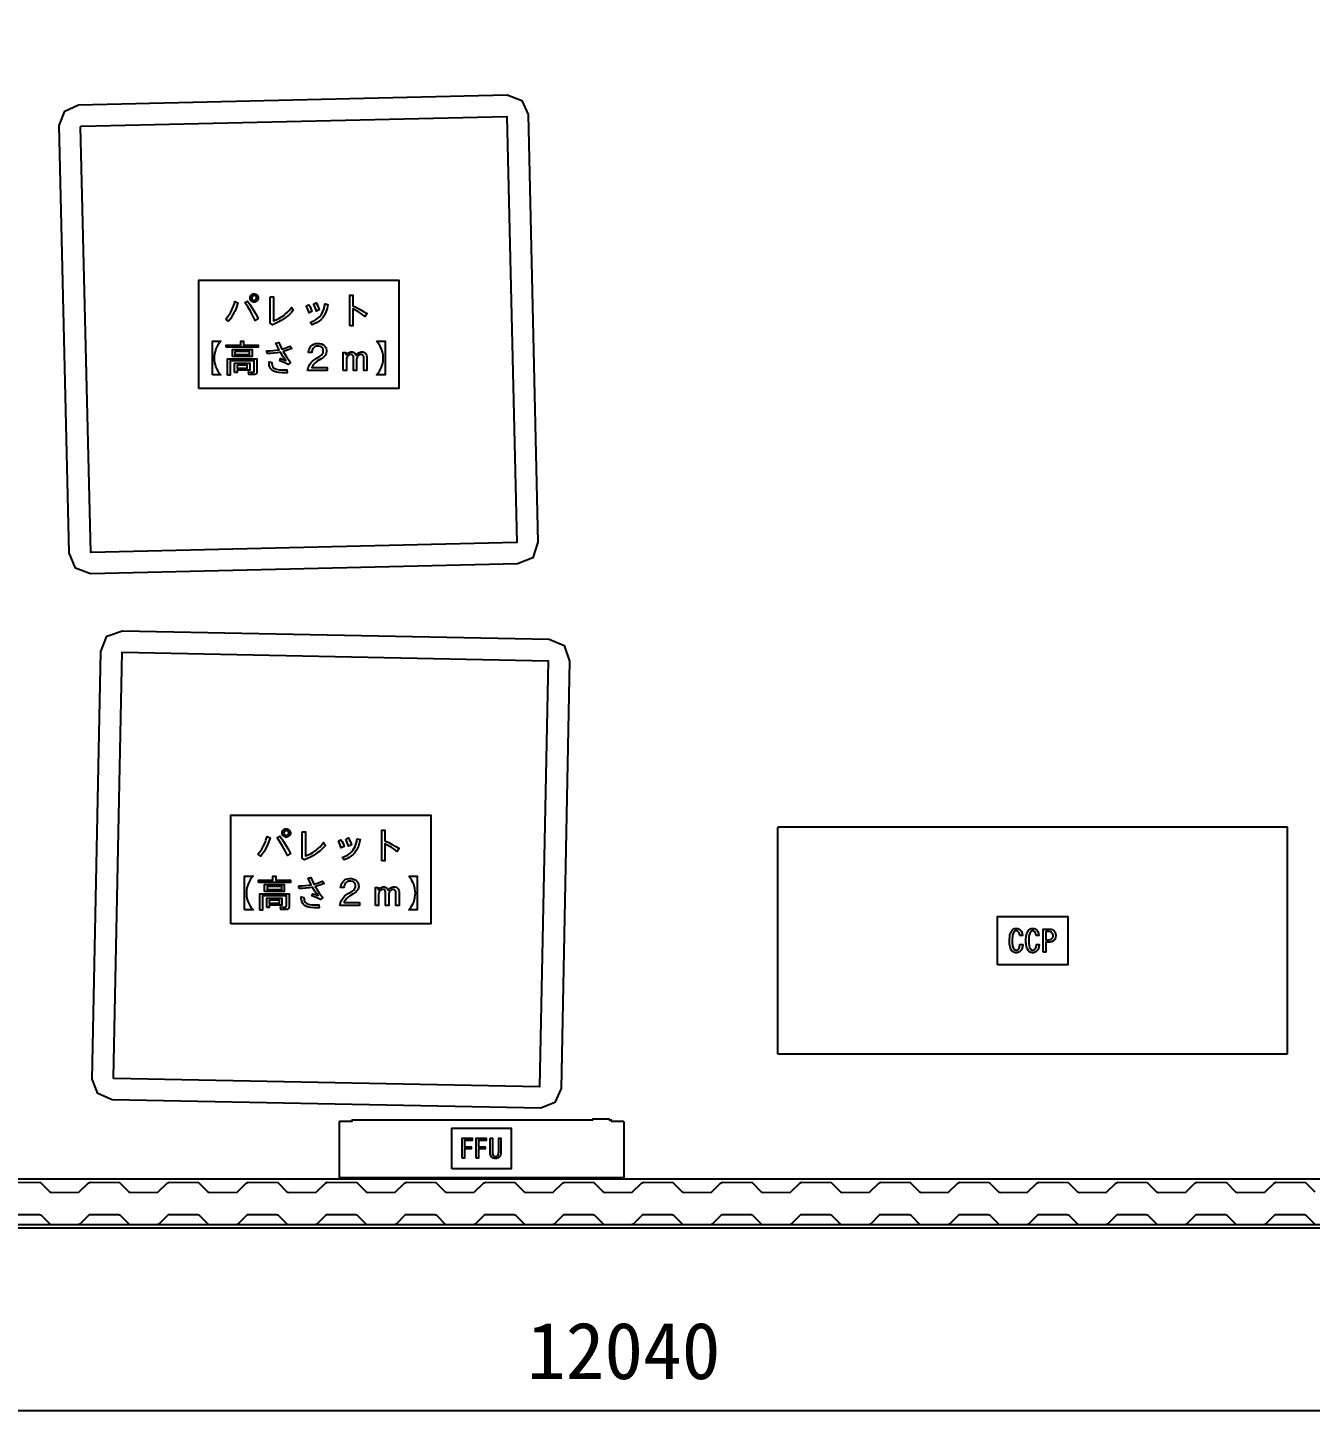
# Model space of a CAD drawing. Extents: x -928 to 12020, y -652 to 16065.
# Drawn here: x 3904 to 8414, y -652 to 4210 of the extents above; entities that cross this region are included whole.
import ezdxf
from ezdxf.enums import TextEntityAlignment as Align

# ---------------------------------------------------------------- set-up
doc = ezdxf.new("R2010")
doc.units = 0
for name, color, linetype in [('名称ラベル', 1, 'Continuous'), ('壁', 8, 'Continuous'), ('寸法', 2, 'Continuous'), ('床', 9, 'Continuous'), ('荷', 34, 'Continuous'), ('設備', 5, 'Continuous')]:
    doc.layers.add(name, color=color, linetype=linetype)
doc.styles.add('JP', font='msgothic.ttc')

msp = doc.modelspace()

# ---------------------------------------------------------------- linework, layer by layer
at = {"layer": '名称ラベル'}
for points in [[(4505.33, 2940.71), (4505.33, 3322.19), (5208.76, 3322.19), (5208.76, 2940.71)], [(4685.8, 3259.77), (4686.19, 3263.27), (4687.35, 3266.4), (4688.56, 3268.28), (4691.01, 3270.78), (4693.99, 3272.69), (4696.77, 3273.73), (4703.38, 3273.89), (4705.23, 3273.36), (4707.85, 3272.06), (4711.68, 3268.69), (4713.93, 3264.86), (4714.64, 3262.34), (4714.88, 3259.65), (4714.61, 3256.91), (4713.82, 3254.3), (4712.49, 3251.83), (4710.94, 3249.77), (4709.2, 3248.09), (4707.25, 3246.79), (4705.11, 3245.85), (4702.76, 3245.29), (4697.34, 3245.41), (4698.98, 3245.49), (4696.24, 3245.7), (4693.62, 3246.85), (4690.2, 3249.23), (4688.46, 3251.14), (4687.16, 3253.29), (4686.02, 3256.99)], [(4697.3, 3267.79), (4694.23, 3265.94), (4692.42, 3263.52), (4691.91, 3262.09), (4691.62, 3259.64), (4691.78, 3258.09), (4692.45, 3256.16), (4694.5, 3253.21), (4696.79, 3251.63), (4699.6, 3250.87), (4705.79, 3250.85), (4701.89, 3251.06), (4705.26, 3252.49), (4707.77, 3255.02), (4708.88, 3257.77), (4708.87, 3261.56), (4708.03, 3263.84), (4706.51, 3265.8), (4704.72, 3267.17), (4702.38, 3268.13), (4706.48, 3268.14), (4698.56, 3268.36), (4699, 3268.25), (4690.72, 3267.54)], [(4756.49, 3263.2), (4768, 3263.2), (4768.02, 3178.97), (4774.65, 3181.62), (4787.22, 3187.65), (4793.13, 3191.01), (4804.23, 3198.37), (4809.42, 3202.39), (4819.04, 3211.08), (4823.49, 3215.76), (4831.65, 3225.78), (4837.98, 3216.22), (4831.67, 3208.56), (4824.23, 3201.13), (4818.65, 3196.32), (4809.34, 3189.3), (4795.55, 3180.35), (4785.17, 3174.51), (4774.84, 3169.49), (4764.57, 3165.3), (4756.49, 3171.5)], [(5036.62, 3162.13), (5036.62, 3269.27), (5047.35, 3269.27), (5047.36, 3232.25), (5060.43, 3225.99), (5073.1, 3219.35), (5085.37, 3212.35), (5097.24, 3204.98), (5090.26, 3194.25), (5079.34, 3202.23), (5068.55, 3209.44), (5057.88, 3215.87), (5047.37, 3221.48), (5047.35, 3162.13)], [(4600.57, 3185.14), (4604.09, 3189.26), (4610.65, 3198.06), (4616.6, 3207.59), (4619.34, 3212.64), (4624.35, 3223.28), (4626.62, 3228.88), (4630.69, 3240.63), (4632.49, 3246.79), (4643.34, 3242.97), (4636.94, 3223.99), (4631.98, 3212.32), (4629.29, 3206.79), (4623.5, 3196.3), (4617.15, 3186.61), (4610.26, 3177.71)], [(4667.9, 3243.49), (4677.46, 3248.53), (4686.81, 3235.15), (4696.16, 3220.55), (4705.51, 3204.72), (4714.88, 3187.66), (4704.22, 3180.49), (4696.16, 3196.83), (4687.42, 3212.78), (4678, 3228.33)], [(4883.41, 3231.6), (4892.52, 3236.06), (4895.68, 3230.46), (4898.56, 3224.52), (4903.51, 3211.63), (4893.75, 3206.98), (4888.87, 3220.18)], [(4896.92, 3173.64), (4904.65, 3176.46), (4915.1, 3181.67), (4924.2, 3188.05), (4929.5, 3192.96), (4936.02, 3200.86), (4939.37, 3206.3), (4942.31, 3212.38), (4945.98, 3222.74), (4947.91, 3230.46), (4949.45, 3238.84), (4959.92, 3236.38), (4956.81, 3222.33), (4954.06, 3213.78), (4950.75, 3205.9), (4948.89, 3202.21), (4944.76, 3195.31), (4940.08, 3189.08), (4935.58, 3184.23), (4930.46, 3179.72), (4921.64, 3173.58), (4911.45, 3168.21), (4903.89, 3165.04)], [(4909.19, 3237.67), (4918.63, 3242.07), (4921.7, 3236.57), (4924.47, 3230.75), (4926.94, 3224.59), (4929.09, 3218.1), (4919.14, 3213.44), (4917.04, 3220.24), (4914.69, 3226.54), (4912.07, 3232.36)], [(4553.33, 2988.96), (4553.33, 3107.54), (4583.38, 3107.54), (4579.63, 3103.31), (4573.11, 3094.46), (4567.9, 3085.1), (4565.78, 3080.23), (4563.99, 3075.22), (4561.38, 3064.83), (4560.08, 3053.93), (4559.92, 3048.28), (4560.08, 3042.6), (4561.38, 3031.64), (4563.99, 3021.21), (4565.78, 3016.2), (4567.9, 3011.32), (4573.11, 3001.98), (4579.63, 2993.17), (4583.38, 2988.96)], [(4602.31, 3086.09), (4602.31, 3093.91), (4653.07, 3093.91), (4653.1, 3107.8), (4663.05, 3107.8), (4663.09, 3093.91), (4714.68, 3093.91), (4714.68, 3086.09)], [(4623.64, 3053.65), (4623.64, 3078.14), (4693.36, 3078.14), (4693.36, 3053.65)], [(4632.93, 3070.97), (4632.92, 3060.82), (4684.12, 3060.86), (4684.08, 3070.97)], [(4743.38, 3074.33), (4755.2, 3074.22), (4767.43, 3074.77), (4776.4, 3075.66), (4788.05, 3077.49), (4777.11, 3100.37), (4786.67, 3103.02), (4792.39, 3089.97), (4797.67, 3079.64), (4805.6, 3081.84), (4813.2, 3084.41), (4820.46, 3087.33), (4827.38, 3090.61), (4832.94, 3081.82), (4818.13, 3075.93), (4802.27, 3071.26), (4807.89, 3061.78), (4814.1, 3052.26), (4820.88, 3042.72), (4828.22, 3033.17), (4820.02, 3026.12), (4805.75, 3033.02), (4790.49, 3038.72), (4793.39, 3046.28), (4803.13, 3043.04), (4812.21, 3039.49), (4802.29, 3053.18), (4792.87, 3069.02), (4780.71, 3067.05), (4768.92, 3065.64), (4757.48, 3064.79), (4746.41, 3064.51)], [(4888.39, 3004.67), (4890.55, 3013.55), (4892.54, 3018.96), (4896.34, 3026.32), (4901.11, 3032.77), (4905.35, 3037.13), (4911.08, 3041.86), (4917.97, 3046.44), (4930.4, 3053.78), (4937.34, 3059.01), (4939.8, 3061.71), (4941.72, 3064.79), (4942.63, 3066.96), (4943.42, 3070.42), (4943.44, 3075.66), (4942.37, 3080.56), (4941.44, 3082.65), (4938.77, 3086.07), (4935.04, 3088.52), (4932.77, 3089.38), (4927.45, 3090.36), (4922.44, 3090.42), (4918.75, 3089.82), (4915.4, 3088.64), (4912.4, 3086.88), (4908.52, 3083.13), (4906.35, 3079.88), (4904.7, 3076.23), (4903.56, 3072.07), (4902.92, 3067.41), (4891.16, 3067.41), (4891.83, 3072.29), (4892.91, 3076.8), (4894.43, 3080.93), (4896.36, 3084.7), (4900.06, 3089.66), (4904.71, 3093.83), (4909.97, 3096.97), (4915.78, 3099), (4922.13, 3099.92), (4929.53, 3099.68), (4934.31, 3098.79), (4937.3, 3097.86), (4942.79, 3095.2), (4946.55, 3092.5), (4949.62, 3089.4), (4952, 3085.9), (4953.71, 3081.99), (4954.73, 3077.68), (4955.01, 3071.05), (4954.05, 3065.57), (4952.76, 3062.13), (4950.97, 3058.87), (4948.66, 3055.78), (4945.83, 3052.87), (4942.49, 3050.04), (4935.44, 3045.21), (4922.15, 3037.48), (4914.28, 3031.38), (4908.31, 3024.73), (4905.39, 3019.99), (4903.33, 3015.05), (4957.59, 3015.01), (4957.59, 3004.67)], [(5013.49, 3004.67), (5013.49, 3067.54), (5021.95, 3067.54), (5023.85, 3059.65), (5028.38, 3064.17), (5031.46, 3066.5), (5034.56, 3068.25), (5039.27, 3069.77), (5044.23, 3069.98), (5045.94, 3069.75), (5050.59, 3068.09), (5054.5, 3065.01), (5056.71, 3062.17), (5058.6, 3058.73), (5063.01, 3063.67), (5067.83, 3067.22), (5073.08, 3069.35), (5076.82, 3069.98), (5082.05, 3069.82), (5086.44, 3068.57), (5090.16, 3066.24), (5093.2, 3062.84), (5095.62, 3057.99), (5096.77, 3052.19), (5096.85, 3004.67), (5085.74, 3004.67), (5085.73, 3049.38), (5085.47, 3052.96), (5084.11, 3057.1), (5082.55, 3059.05), (5080.46, 3060.35), (5077.82, 3061.04), (5076.37, 3061.08), (5074.43, 3060.94), (5071.64, 3060.21), (5068.99, 3058.84), (5067.28, 3057.58), (5065.64, 3056.04), (5063.49, 3053.26), (5062.4, 3051.25), (5061.27, 3048.03), (5060.73, 3043.31), (5060.73, 3004.67), (5049.61, 3004.67), (5049.61, 3049.38), (5049.3, 3052.6), (5048.05, 3056.1), (5045.47, 3059.3), (5042.87, 3060.73), (5039.61, 3061.09), (5035.04, 3059.88), (5030.84, 3057.06), (5028.38, 3054.43), (5027.02, 3052.44), (5025.21, 3048.12), (5024.6, 3043.31), (5024.6, 3004.67)], [(5130.71, 3107.54), (5160.76, 3107.54), (5160.76, 2988.96), (5130.71, 2988.96), (5134.46, 2993.2), (5140.97, 3002.04), (5143.74, 3006.65), (5148.3, 3016.25), (5151.56, 3026.36), (5152.7, 3031.6), (5153.52, 3036.97), (5154.17, 3048.09), (5153.52, 3059.26), (5152.7, 3064.65), (5151.56, 3069.92), (5148.3, 3080.08), (5143.74, 3089.73), (5140.97, 3094.38), (5134.46, 3103.28)], [(4607.09, 2988.71), (4607.09, 3045.7), (4709.9, 3045.7), (4709.82, 2998.49), (4709.14, 2995.73), (4708.54, 2994.55), (4707.77, 2993.51), (4705.72, 2991.86), (4703, 2990.75), (4699.58, 2990.2), (4681.6, 2990.71), (4680.31, 3000.21), (4688.89, 2999.19), (4696.58, 2998.83), (4698.95, 2999.59), (4700.02, 3000.75), (4700.53, 3003.12), (4700.51, 3038.14), (4616.51, 3038.14), (4616.46, 2988.71)], [(4631.45, 2997.95), (4631.45, 3030.77), (4685.02, 3030.77), (4685.02, 3005.51), (4640.35, 3005.51), (4640.31, 2997.95)], [(4640.36, 3023.73), (4640.34, 3012.55), (4676.17, 3012.59), (4676.14, 3023.73)], [(4752.83, 3029.13), (4752.88, 3034.59), (4762.31, 3032.91), (4762.52, 3028.68), (4763.15, 3024.84), (4764.88, 3019.8), (4766.56, 3016.93), (4768.66, 3014.43), (4772.93, 3011.23), (4779.01, 3008.81), (4784.04, 3007.67), (4789.85, 3006.91), (4800.05, 3006.48), (4814.85, 3006.93), (4816.01, 2996.91), (4798.65, 2996.71), (4786.66, 2997.61), (4779.77, 2998.8), (4773.76, 3000.47), (4766.39, 3003.88), (4764.38, 3005.25), (4760.82, 3008.45), (4757.92, 3012.16), (4755.65, 3016.38), (4753.47, 3023.65)], [(4618.36, 1059.28), (4618.36, 1440.76), (5321.79, 1440.76), (5321.79, 1059.28)], [(4713.59, 1303.71), (4720.48, 1312.14), (4723.68, 1316.63), (4726.73, 1321.3), (4732.37, 1331.21), (4737.37, 1341.85), (4739.64, 1347.45), (4741.76, 1353.23), (4745.52, 1365.36), (4756.37, 1361.54), (4752.24, 1348.69), (4747.56, 1336.63), (4745.01, 1330.9), (4739.49, 1320.02), (4736.53, 1314.87), (4730.18, 1305.18), (4723.29, 1296.28)], [(4780.93, 1362.06), (4790.49, 1367.1), (4799.83, 1353.73), (4809.18, 1339.12), (4818.54, 1323.29), (4827.91, 1306.23), (4817.25, 1299.06), (4809.18, 1315.4), (4800.44, 1331.35), (4791.03, 1346.9)], [(4798.83, 1378.35), (4799.22, 1381.84), (4800.38, 1384.97), (4801.59, 1386.85), (4804.04, 1389.36), (4807.01, 1391.27), (4809.8, 1392.3), (4816.41, 1392.46), (4818.26, 1391.93), (4820.88, 1390.63), (4824.7, 1387.27), (4826.21, 1385.02), (4827.25, 1382.61), (4827.91, 1378.22), (4827.64, 1375.48), (4826.85, 1372.88), (4825.52, 1370.4), (4823.97, 1368.35), (4822.23, 1366.67), (4820.28, 1365.36), (4818.13, 1364.42), (4815.79, 1363.86), (4810.37, 1363.98), (4812.01, 1364.06), (4809.27, 1364.27), (4806.65, 1365.42), (4803.23, 1367.8), (4801.49, 1369.71), (4799.7, 1373.03), (4799.05, 1375.57)], [(4810.33, 1386.36), (4807.26, 1384.51), (4805.45, 1382.09), (4804.77, 1379.89), (4804.64, 1378.22), (4804.81, 1376.66), (4805.48, 1374.73), (4807.53, 1371.79), (4809.82, 1370.2), (4812.63, 1369.44), (4818.78, 1369.42), (4814.92, 1369.64), (4818.28, 1371.06), (4820.8, 1373.59), (4821.91, 1376.34), (4821.9, 1380.13), (4821.06, 1382.41), (4819.54, 1384.37), (4817.75, 1385.74), (4815.41, 1386.7), (4819.51, 1386.71), (4811.58, 1386.93), (4812.02, 1386.83), (4803.75, 1386.11)], [(4869.52, 1381.77), (4881.02, 1381.77), (4881.05, 1297.54), (4887.68, 1300.19), (4900.24, 1306.23), (4906.16, 1309.58), (4917.26, 1316.94), (4922.44, 1320.96), (4932.07, 1329.65), (4936.52, 1334.33), (4944.68, 1344.36), (4951.01, 1334.79), (4946.93, 1329.65), (4939.86, 1322.15), (4931.68, 1314.89), (4922.37, 1307.87), (4908.58, 1298.92), (4898.2, 1293.08), (4887.87, 1288.06), (4877.6, 1283.87), (4869.52, 1290.08)], [(5149.65, 1280.71), (5149.65, 1387.85), (5160.38, 1387.85), (5160.39, 1350.82), (5173.46, 1344.56), (5186.13, 1337.93), (5198.4, 1330.92), (5210.27, 1323.55), (5203.29, 1312.82), (5192.37, 1320.8), (5181.57, 1328.01), (5170.91, 1334.44), (5160.4, 1340.05), (5160.38, 1280.71)], [(4996.44, 1350.17), (5005.55, 1354.63), (5008.71, 1349.03), (5011.59, 1343.1), (5016.53, 1330.2), (5006.78, 1325.55), (5001.9, 1338.75)], [(5009.94, 1292.21), (5017.68, 1295.03), (5028.13, 1300.24), (5037.23, 1306.62), (5042.53, 1311.53), (5049.05, 1319.43), (5052.4, 1324.87), (5055.34, 1330.95), (5057.88, 1337.7), (5060.02, 1345.09), (5062.48, 1357.41), (5072.95, 1354.95), (5069.84, 1340.9), (5067.09, 1332.36), (5063.78, 1324.47), (5059.92, 1317.25), (5057.79, 1313.88), (5053.11, 1307.65), (5048.6, 1302.8), (5040.7, 1296.16), (5034.67, 1292.15), (5028.03, 1288.48), (5016.92, 1283.61)], [(5022.22, 1356.25), (5031.65, 1360.64), (5034.73, 1355.14), (5037.5, 1349.32), (5039.97, 1343.16), (5042.12, 1336.67), (5032.17, 1332.01), (5030.07, 1338.81), (5027.71, 1345.12), (5025.1, 1350.93)], [(4666.36, 1107.54), (4666.36, 1226.11), (4696.4, 1226.11), (4692.66, 1221.88), (4686.14, 1213.03), (4683.37, 1208.41), (4678.81, 1198.79), (4675.55, 1188.66), (4674.41, 1183.4), (4673.6, 1178.02), (4672.95, 1166.86), (4673.6, 1155.63), (4674.41, 1150.21), (4675.55, 1144.93), (4678.81, 1134.77), (4683.37, 1125.16), (4686.14, 1120.55), (4692.66, 1111.74), (4696.4, 1107.54)], [(4715.34, 1204.66), (4715.34, 1212.48), (4766.1, 1212.48), (4766.13, 1226.37), (4776.08, 1226.37), (4776.12, 1212.48), (4827.71, 1212.48), (4827.71, 1204.66)], [(4856.41, 1192.9), (4868.23, 1192.79), (4880.46, 1193.34), (4892.38, 1194.62), (4901.07, 1196.06), (4890.14, 1218.94), (4899.7, 1221.59), (4905.42, 1208.54), (4910.7, 1198.21), (4918.63, 1200.41), (4926.23, 1202.98), (4933.49, 1205.9), (4940.41, 1209.18), (4945.97, 1200.4), (4931.16, 1194.5), (4915.3, 1189.83), (4920.92, 1180.36), (4927.13, 1170.83), (4933.91, 1161.29), (4941.25, 1151.74), (4933.04, 1144.69), (4918.78, 1151.59), (4903.51, 1157.29), (4906.42, 1164.85), (4916.16, 1161.61), (4925.24, 1158.06), (4920.26, 1164.59), (4915.32, 1171.75), (4905.9, 1187.59), (4893.74, 1185.62), (4881.95, 1184.21), (4870.51, 1183.36), (4859.44, 1183.08)], [(5001.41, 1123.24), (5003.58, 1132.12), (5006.73, 1140.09), (5010.85, 1147.14), (5014.14, 1151.34), (5018.38, 1155.7), (5024.11, 1160.43), (5031, 1165.01), (5043.43, 1172.35), (5050.37, 1177.58), (5052.83, 1180.29), (5054.75, 1183.36), (5055.66, 1185.54), (5056.45, 1188.99), (5056.47, 1194.23), (5055.4, 1199.13), (5054.46, 1201.22), (5051.8, 1204.64), (5048.07, 1207.09), (5045.8, 1207.95), (5040.47, 1208.93), (5035.47, 1208.99), (5031.78, 1208.39), (5028.43, 1207.21), (5025.43, 1205.45), (5021.55, 1201.7), (5019.38, 1198.45), (5017.73, 1194.8), (5016.59, 1190.64), (5015.95, 1185.99), (5004.19, 1185.99), (5004.86, 1190.86), (5005.94, 1195.37), (5007.45, 1199.51), (5009.39, 1203.27), (5013.09, 1208.23), (5017.73, 1212.41), (5022.99, 1215.54), (5028.81, 1217.57), (5035.16, 1218.49), (5042.56, 1218.25), (5047.34, 1217.36), (5050.33, 1216.43), (5055.82, 1213.77), (5059.57, 1211.07), (5062.64, 1207.97), (5065.03, 1204.46), (5066.74, 1200.56), (5067.76, 1196.25), (5068.04, 1189.63), (5067.08, 1184.14), (5065.79, 1180.7), (5063.99, 1177.44), (5061.68, 1174.36), (5058.86, 1171.44), (5055.52, 1168.61), (5048.46, 1163.78), (5035.18, 1156.05), (5027.31, 1149.95), (5023.12, 1145.58), (5019.78, 1140.96), (5017.28, 1136.1), (5016.36, 1133.62), (5070.62, 1133.58), (5070.62, 1123.24)], [(5243.74, 1226.11), (5273.79, 1226.11), (5273.79, 1107.54), (5243.74, 1107.54), (5250.91, 1116.12), (5254, 1120.61), (5259.21, 1129.96), (5261.33, 1134.82), (5263.12, 1139.81), (5265.73, 1150.17), (5267.03, 1161.04), (5267.2, 1166.66), (5267.03, 1172.31), (5265.73, 1183.22), (5263.12, 1193.63), (5261.33, 1198.65), (5259.21, 1203.54), (5254, 1212.95), (5250.91, 1217.46)], [(4736.66, 1172.22), (4736.66, 1196.71), (4806.39, 1196.71), (4806.39, 1172.22)], [(4745.95, 1189.54), (4745.94, 1179.39), (4797.15, 1179.43), (4797.11, 1189.54)], [(5126.52, 1123.24), (5126.52, 1186.11), (5134.98, 1186.11), (5136.88, 1178.22), (5141.41, 1182.75), (5144.49, 1185.07), (5147.59, 1186.82), (5152.3, 1188.34), (5157.26, 1188.55), (5158.97, 1188.32), (5163.61, 1186.66), (5167.53, 1183.58), (5169.74, 1180.74), (5171.63, 1177.3), (5176.03, 1182.24), (5180.86, 1185.79), (5186.11, 1187.92), (5189.85, 1188.55), (5195.08, 1188.39), (5199.47, 1187.14), (5203.19, 1184.81), (5206.23, 1181.41), (5208.64, 1176.56), (5209.8, 1170.76), (5209.88, 1123.24), (5198.76, 1123.24), (5198.76, 1167.96), (5198.5, 1171.53), (5197.72, 1174.46), (5195.57, 1177.62), (5193.49, 1178.92), (5190.85, 1179.61), (5189.4, 1179.65), (5187.46, 1179.51), (5184.67, 1178.78), (5182.88, 1177.94), (5180.31, 1176.15), (5178.67, 1174.61), (5176.52, 1171.83), (5174.98, 1168.78), (5174.3, 1166.6), (5173.76, 1161.88), (5173.76, 1123.24), (5162.64, 1123.24), (5162.64, 1167.96), (5162.33, 1171.17), (5161.08, 1174.67), (5158.5, 1177.87), (5155.9, 1179.3), (5152.64, 1179.66), (5148.07, 1178.46), (5143.87, 1175.63), (5141.4, 1173), (5140.05, 1171.02), (5138.24, 1166.69), (5137.63, 1161.88), (5137.63, 1123.24)], [(4720.12, 1107.28), (4720.12, 1164.27), (4822.93, 1164.27), (4822.85, 1117.06), (4822.59, 1115.61), (4821.57, 1113.12), (4820.8, 1112.08), (4818.75, 1110.43), (4816.02, 1109.32), (4812.61, 1108.77), (4794.63, 1109.28), (4793.34, 1118.78), (4801.91, 1117.76), (4809.61, 1117.41), (4811.98, 1118.16), (4813.04, 1119.32), (4813.56, 1121.69), (4813.54, 1156.71), (4729.54, 1156.71), (4729.49, 1107.28)], [(4744.48, 1116.52), (4744.48, 1149.34), (4798.05, 1149.34), (4798.05, 1124.08), (4753.38, 1124.08), (4753.34, 1116.52)], [(4753.39, 1142.3), (4753.37, 1131.12), (4789.2, 1131.16), (4789.16, 1142.3)], [(4865.86, 1147.71), (4865.9, 1153.16), (4875.34, 1151.48), (4875.81, 1145.28), (4876.65, 1141.64), (4877.91, 1138.37), (4879.59, 1135.5), (4881.69, 1133), (4885.96, 1129.81), (4889.82, 1128.09), (4894.45, 1126.76), (4902.88, 1125.48), (4913.08, 1125.05), (4927.87, 1125.5), (4929.04, 1115.48), (4911.68, 1115.29), (4899.69, 1116.18), (4892.8, 1117.37), (4886.79, 1119.04), (4884.11, 1120.06), (4879.42, 1122.45), (4877.41, 1123.82), (4873.85, 1127.02), (4870.94, 1130.73), (4868.68, 1134.95), (4866.5, 1142.23)], [(7313.98, 915.17), (7313.98, 1084.83), (7561.27, 1084.83), (7561.27, 915.17)], [(7356.61, 987.85), (7356.02, 996.68), (7356.02, 1003.11), (7357.07, 1014.97), (7358.11, 1020.22), (7359.51, 1025.02), (7361.25, 1029.36), (7363.33, 1033.19), (7365.7, 1036.37), (7368.37, 1038.92), (7371.34, 1040.84), (7374.61, 1042.11), (7378.17, 1042.75), (7383.06, 1042.65), (7385.85, 1042.12), (7388.43, 1041.24), (7390.8, 1040), (7392.97, 1038.4), (7394.92, 1036.45), (7398.21, 1031.5), (7400.67, 1025.12), (7402.29, 1017.33), (7392.79, 1017.33), (7391.76, 1022.46), (7390.29, 1026.66), (7388.39, 1029.92), (7387.28, 1031.21), (7384.72, 1033.07), (7381.73, 1034.01), (7380.06, 1034.12), (7377.81, 1033.89), (7375.75, 1033.17), (7373.88, 1031.98), (7372.21, 1030.32), (7370.74, 1028.17), (7368.38, 1022.47), (7367.5, 1018.89), (7366.81, 1014.85), (7366.03, 1005.33), (7366.03, 994.43), (7366.33, 989.47), (7367.51, 980.98), (7369.49, 974.37), (7370.78, 971.78), (7372.26, 969.65), (7373.95, 968), (7375.83, 966.82), (7377.9, 966.11), (7380.17, 965.88), (7382.11, 966.02), (7385.51, 967.16), (7386.99, 968.17), (7389.47, 971.03), (7391.34, 975.02), (7392.04, 977.46), (7393.24, 986.46), (7402.97, 986.46), (7401.62, 977.51), (7399.29, 970.19), (7397.75, 967.13), (7395.97, 964.49), (7393.94, 962.25), (7391.66, 960.42), (7389.13, 959), (7386.36, 957.98), (7383.33, 957.37), (7378.12, 957.26), (7374.44, 957.94), (7371.07, 959.32), (7367.99, 961.38), (7365.22, 964.13), (7361.63, 969.55), (7359.9, 973.41), (7358.49, 977.74)], [(7414.51, 987.85), (7414.03, 993.61), (7413.92, 1003.11), (7414.97, 1014.97), (7416.01, 1020.22), (7417.41, 1025.02), (7419.15, 1029.36), (7421.23, 1033.19), (7423.6, 1036.37), (7426.27, 1038.92), (7429.24, 1040.84), (7432.51, 1042.11), (7436.07, 1042.75), (7440.96, 1042.65), (7443.75, 1042.12), (7446.33, 1041.24), (7448.7, 1040), (7450.87, 1038.4), (7452.82, 1036.45), (7456.11, 1031.5), (7458.56, 1025.12), (7460.19, 1017.33), (7450.69, 1017.33), (7449.66, 1022.46), (7448.19, 1026.66), (7446.29, 1029.92), (7445.18, 1031.21), (7442.62, 1033.07), (7439.63, 1034.01), (7437.96, 1034.12), (7435.71, 1033.89), (7433.65, 1033.17), (7431.78, 1031.98), (7430.11, 1030.32), (7428.64, 1028.17), (7426.28, 1022.47), (7425.4, 1018.89), (7424.71, 1014.85), (7423.93, 1005.33), (7423.93, 994.43), (7424.23, 989.47), (7425.41, 980.98), (7427.39, 974.37), (7428.68, 971.78), (7430.16, 969.65), (7431.85, 968), (7433.73, 966.82), (7435.8, 966.11), (7438.07, 965.88), (7440.01, 966.02), (7443.41, 967.16), (7444.89, 968.17), (7447.37, 971.03), (7448.38, 972.88), (7449.94, 977.46), (7451.14, 986.46), (7460.86, 986.46), (7459.52, 977.51), (7457.19, 970.19), (7455.65, 967.13), (7453.87, 964.49), (7451.84, 962.25), (7449.56, 960.42), (7447.03, 959), (7444.26, 957.98), (7441.23, 957.37), (7436.02, 957.26), (7432.34, 957.94), (7428.97, 959.32), (7425.89, 961.38), (7423.12, 964.13), (7419.53, 969.55), (7417.8, 973.41), (7416.39, 977.74)], [(7474.55, 959.43), (7474.55, 1040.51), (7498.08, 1040.38), (7502.53, 1039.71), (7506.51, 1038.45), (7510.01, 1036.62), (7513.58, 1033.61), (7515.63, 1031.04), (7517.85, 1026.6), (7518.76, 1023.26), (7519.27, 1017.67), (7518.55, 1011.02), (7517.26, 1007.15), (7515.33, 1003.73), (7512.75, 1000.76), (7509.53, 998.24), (7504.84, 995.83), (7501.79, 994.9), (7497.4, 994.23), (7483.83, 994.13), (7483.82, 959.43)], [(7494.11, 1002.97), (7498.9, 1003.37), (7502.81, 1004.59), (7504.45, 1005.5), (7507.06, 1007.93), (7508.8, 1011.18), (7509.67, 1015.22), (7509.73, 1018.95), (7509, 1022.7), (7508.03, 1024.87), (7505.86, 1027.59), (7503.93, 1029.08), (7500.88, 1030.58), (7496.48, 1031.63), (7483.86, 1031.69), (7483.82, 1003)], [(5395.91, 197.26), (5395.91, 340.74), (5604.09, 340.74), (5604.09, 197.26)], [(5431.91, 235.24), (5431.91, 304.74), (5466.85, 304.74), (5466.85, 296.99), (5440.05, 296.96), (5440.06, 275.1), (5463.26, 275.08), (5463.26, 267.52), (5440.06, 267.51), (5440.05, 235.24)], [(5481.54, 235.24), (5481.54, 304.74), (5516.48, 304.74), (5516.48, 296.99), (5489.68, 296.96), (5489.69, 275.1), (5512.89, 275.08), (5512.89, 267.52), (5489.69, 267.51), (5489.68, 235.24)], [(5530, 304.74), (5537.95, 304.74), (5537.95, 256.52), (5538.26, 251.69), (5539.18, 247.74), (5540.72, 244.67), (5541.73, 243.46), (5542.88, 242.47), (5545.65, 241.16), (5549.05, 240.72), (5552.44, 241.16), (5555.21, 242.47), (5556.37, 243.46), (5558.22, 246.1), (5559.45, 249.61), (5559.84, 251.69), (5560.15, 256.52), (5560.15, 304.74), (5568.09, 304.74), (5568.09, 256.52), (5567.64, 250.31), (5566.28, 244.98), (5564.02, 240.53), (5561.25, 237.35), (5559.04, 235.73), (5556.55, 234.52), (5552.26, 233.46), (5546.01, 233.42), (5540.71, 234.71), (5538.47, 235.84), (5536.48, 237.3), (5534.76, 239.07), (5533.31, 241.17), (5532.12, 243.6), (5530.53, 249.41), (5530, 256.52)]]:
    msp.add_lwpolyline(points, close=True, dxfattribs=at)
at = {"layer": '壁'}
msp.add_lwpolyline([(92.46, -6), (92.46, 156), (94.22, 160.24), (98.47, 162), (9221.39, 162), (9225.63, 160.24), (9227.39, 156), (9227.39, -6), (9225.63, -10.24), (9221.39, -12), (98.47, -12), (94.22, -10.24)], close=True, dxfattribs=at)
for points in [[(3845.47, 150), (3949.11, 149.16), (3981.68, 116.87), (3988.47, 114), (4084.1, 114.84), (4116.68, 147.13), (4123.47, 150), (4227.11, 149.16), (4259.68, 116.87), (4266.47, 114), (4362.1, 114.84), (4394.68, 147.13), (4401.47, 150), (4505.11, 149.16), (4537.68, 116.87), (4544.47, 114), (4640.1, 114.84), (4672.68, 147.13), (4679.47, 150), (4783.11, 149.16), (4815.68, 116.87), (4822.47, 114), (4918.1, 114.84), (4950.68, 147.13), (4957.47, 150), (5061.11, 149.16), (5093.68, 116.87), (5100.47, 114), (5196.1, 114.84), (5228.68, 147.13), (5235.47, 150), (5339.11, 149.16), (5371.68, 116.87), (5378.47, 114), (5474.1, 114.84), (5506.68, 147.13), (5513.47, 150), (5617.11, 149.16), (5649.68, 116.87), (5656.47, 114), (5752.1, 114.84), (5784.68, 147.13), (5791.47, 150), (5895.11, 149.16), (5927.68, 116.87), (5934.47, 114), (6030.1, 114.84), (6062.68, 147.13), (6069.47, 150), (6173.11, 149.16), (6205.68, 116.87), (6212.47, 114), (6308.1, 114.84), (6340.68, 147.13), (6347.47, 150), (6451.11, 149.16), (6483.68, 116.87), (6490.47, 114), (6586.1, 114.84), (6618.68, 147.13), (6625.47, 150), (6729.11, 149.16), (6761.68, 116.87), (6768.47, 114), (6864.1, 114.84), (6896.68, 147.13), (6903.47, 150), (7007.11, 149.16), (7039.68, 116.87), (7046.47, 114), (7142.1, 114.84), (7174.68, 147.13), (7181.47, 150), (7285.11, 149.16), (7317.68, 116.87), (7324.47, 114), (7420.1, 114.84), (7452.68, 147.13), (7459.47, 150), (7563.11, 149.16), (7595.68, 116.87), (7602.47, 114), (7698.1, 114.84), (7730.68, 147.13), (7737.47, 150), (7841.11, 149.16), (7873.68, 116.87), (7880.47, 114), (7976.1, 114.84), (8008.68, 147.13), (8015.47, 150), (8119.11, 149.16), (8151.68, 116.87), (8158.47, 114), (8254.1, 114.84), (8286.68, 147.13), (8293.47, 150), (8397.11, 149.16), (8429.68, 116.87)], [(8432.82, 0.84), (8400.25, 33.13), (8393.46, 36), (8289.83, 35.16), (8257.25, 2.87), (8250.46, 0), (8154.82, 0.84), (8122.25, 33.13), (8115.46, 36), (8011.83, 35.16), (7979.25, 2.87), (7972.46, 0), (7876.82, 0.84), (7844.25, 33.13), (7837.46, 36), (7733.83, 35.16), (7701.25, 2.87), (7694.46, 0), (7598.82, 0.84), (7566.25, 33.13), (7559.46, 36), (7455.83, 35.16), (7423.25, 2.87), (7416.46, 0), (7320.82, 0.84), (7288.25, 33.13), (7281.46, 36), (7177.83, 35.16), (7145.25, 2.87), (7138.46, 0), (7042.82, 0.84), (7010.25, 33.13), (7003.46, 36), (6899.83, 35.16), (6867.25, 2.87), (6860.46, 0), (6764.82, 0.84), (6732.25, 33.13), (6725.46, 36), (6621.83, 35.16), (6589.25, 2.87), (6582.46, 0), (6486.82, 0.84), (6454.25, 33.13), (6447.46, 36), (6343.83, 35.16), (6311.25, 2.87), (6304.46, 0), (6208.82, 0.84), (6176.25, 33.13), (6169.46, 36), (6065.83, 35.16), (6033.25, 2.87), (6026.46, 0), (5930.82, 0.84), (5898.25, 33.13), (5891.46, 36), (5787.83, 35.16), (5755.25, 2.87), (5748.46, 0), (5652.82, 0.84), (5620.25, 33.13), (5613.46, 36), (5509.83, 35.16), (5477.25, 2.87), (5470.46, 0), (5374.82, 0.84), (5342.25, 33.13), (5335.46, 36), (5231.83, 35.16), (5199.25, 2.87), (5192.46, 0), (5096.82, 0.84), (5064.25, 33.13), (5057.46, 36), (4953.83, 35.16), (4921.25, 2.87), (4914.46, 0), (4818.82, 0.84), (4786.25, 33.13), (4779.46, 36), (4675.83, 35.16), (4643.25, 2.87), (4636.46, 0), (4540.82, 0.84), (4508.25, 33.13), (4501.46, 36), (4397.83, 35.16), (4365.25, 2.87), (4358.46, 0), (4262.82, 0.84), (4230.25, 33.13), (4223.46, 36), (4119.83, 35.16), (4087.25, 2.87), (4080.46, 0), (3984.82, 0.84), (3952.25, 33.13), (3945.46, 36), (3841.83, 35.16)]]:
    msp.add_lwpolyline(points, dxfattribs=at)
at = {"layer": '寸法'}
msp.add_line((-20, -652.05), (12020, -652.05), dxfattribs=at)
at = {"layer": '床'}
msp.add_lwpolyline([(0, 16000), (12000, 16000), (12000, 0), (0, 0)], close=True, dxfattribs=at)
at = {"layer": '荷'}
for points in [[(4014.89, 3866.07), (4034.57, 3916.33), (4082.93, 3938.39), (5590.12, 3973.74), (5641.57, 3954.3), (5663.86, 3904.28), (5698.33, 2400.89), (5679.87, 2346.05), (5626.07, 2324.5), (4125.36, 2289.18), (4071.84, 2309.13), (4050.22, 2362.94)], [(4130.45, 512.96), (4161.32, 2016.43), (4182.14, 2070.42), (4236.83, 2089.61), (5737.66, 2059.7), (5790.25, 2037.44), (5809.52, 1982.75), (5779.52, 479.51), (5757.68, 430.14), (5708.4, 410.21), (4201.1, 440.36), (4150.54, 462.02)]]:
    msp.add_lwpolyline(points, close=True, dxfattribs=at)
at = {"layer": '設備'}
for points in [[(4089.63, 3861.67), (4091.59, 3863.72), (5588.35, 3897.97), (5623.47, 2400.07), (4125.57, 2364.95)], [(4205.34, 517.16), (4236.14, 2014), (5734.15, 1984.01), (5704.17, 486), (4207.3, 515.12)], [(6542.01, 1398), (6544.01, 1400), (8331.24, 1400), (8333.24, 1398), (8333.24, 602), (8331.24, 600), (6544.01, 600), (6542.01, 602)], [(5000, 167), (5000, 363), (5002, 365), (5044.75, 365), (5044, 368), (5046, 370), (5890.75, 370), (5892, 373), (5948, 373), (5949.23, 370.01), (5955.15, 369.15), (5955.24, 365), (5998, 365), (6000, 363), (6000, 167), (5998, 165), (5002, 165)]]:
    msp.add_lwpolyline(points, close=True, dxfattribs=at)

# ---------------------------------------------------------------- texts
at = {"layer": '寸法', "style": 'JP'}
msp.add_text('12040', height=200, dxfattribs=at).set_placement((6000, -602.05), align=Align.BOTTOM_CENTER)

doc.saveas('drawing.dxf')
